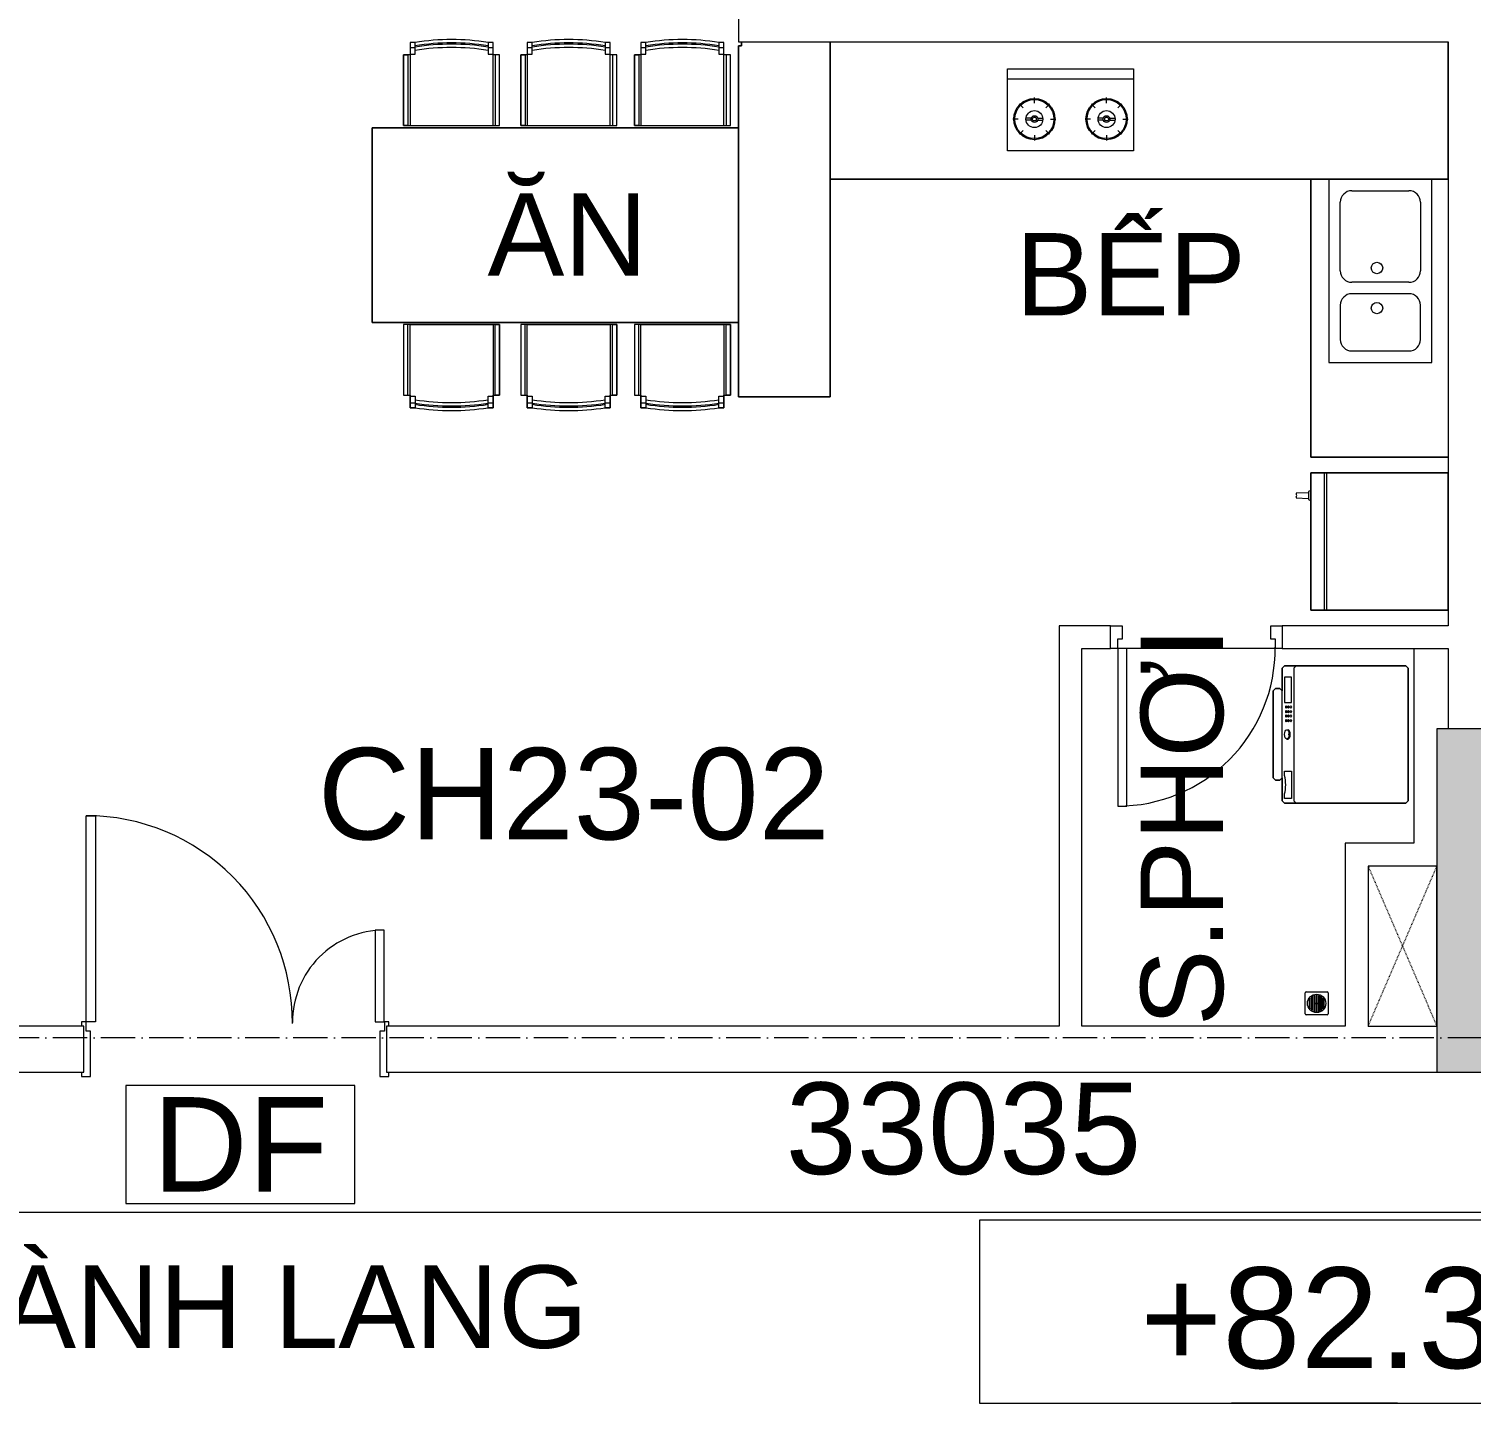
# Model space of a CAD drawing. Header units: millimetres. Extents: x -20144 to 122974, y -38328 to 48263.
# Drawn here: x 87471 to 93771, y 31354 to 37357 of the extents above; entities that cross this region are included whole.
import ezdxf
from ezdxf.enums import TextEntityAlignment as Align

# ---------------------------------------------------------------- set-up
doc = ezdxf.new("R2010")
doc.units = ezdxf.units.MM
doc.linetypes.add('Dash', pattern=[6.35, 3.175, -3.175])
doc.linetypes.add('Grid Line', pattern=[4.2, 3, -0.6, 0, -0.6])
for name, color, linetype, lineweight in [('A-DETL-GENF', 31, 'Continuous', 5), ('A-DETL-GENF-HDLN', 161, 'Dash', 5), ('CHU', 181, 'Continuous', 5), ('CUA', 31, 'Continuous', 9), ('DIM', 1, 'Continuous', 5), ('G-ANNO-DIMS', 111, 'Continuous', 5), ('NET-CAT', 3, 'Continuous', 15), ('NET-THAY', 2, 'Continuous', 9), ('THIET BI', 44, 'Continuous', 5), ('THIET-BI', 44, 'Continuous', 5), ('TRUC', 225, 'Continuous', 5), ('X-COT T20$0$LC.HA', 8, 'Continuous', 9), ('Y-GHI CHU PCCC$0$Z-CT1-GHI CHU TT$0$KI-HIEU', 6, 'Continuous', 13)]:
    doc.layers.add(name, color=color, linetype=linetype, lineweight=lineweight)
doc.styles.add('Arial_4', font='arial_0.ttf', dxfattribs={"height": 360})
doc.styles.add('Arial_5', font='arial_0.ttf', dxfattribs={"height": 400})
doc.styles.add('Arial_6', font='arial_0.ttf', dxfattribs={"height": 440})
doc.styles.add('TA1', font='arial_0.ttf')
doc.styles.add('Y-GHI CHU PCCC$0$Arial', font='arial_0.ttf')
doc.dimstyles.new('D_200_KTx2', dxfattribs={"dimtxt": 400, "dimasz": 300, "dimexe": 300, "dimexo": 300, "dimgap": 160, "dimtad": 1, "dimdec": 0, "dimzin": 9, "dimtxsty": 'TA1', "dimblk": 'ARCHTICK', "dimcen": 1, "dimdle": 300, "dimclrd": 256, "dimclre": 256, "dimclrt": 7, "dimadec": 0, "dimazin": 0, "dimtfac": 1, "dimtdec": 0, "dimtix": 1, "dimtmove": 1, "dimatfit": 3, "dimldrblk": 'ARCHTICK', "dimfxl": 0, "dimtolj": 1, "dimtzin": 0, "dimlwd": -1, "dimlwe": -1, "dimarcsym": 0})

# ---------------------------------------------------------------- blocks, each defined once
blk = doc.blocks.new('CUA VAO CAN HO_0001 - Type 1-1424750-MẶT BẰNG TẦNG 23')
at = {"layer": 'CUA'}
for p, q in [((-549, 1022.3), (-509, 1022.3)), ((-549, 122.3), (-549, 1022.3)), ((-509, 1022.3), (-509, 122.3)), ((712, 522.3), (712, 122.3)), ((752, 522.3), (712, 522.3)), ((752, 122.3), (752, 522.3)), ((-509, 122.3), (-549, 122.3)), ((712, 122.3), (752, 122.3))]:
    blk.add_line(p, q, dxfattribs=at)
at = {"layer": 'CUA', "lineweight": 5}
for p, q in [((-550, 122.3), (-570, 122.3)), ((-570, 122.3), (-570, 102.3)), ((-550, 81.3), (-550, 122.3)), ((-530, 81.3), (-550, 81.3)), ((-530, -117.7), (-530, 81.3)), ((753, 81.3), (733, 81.3)), ((733, 81.3), (733, -117.7)), ((773, 122.3), (753, 122.3)), ((753, 122.3), (753, 81.3)), ((773, 102.3), (773, 122.3)), ((-570, -97.7), (-570, -117.7)), ((-570, -117.7), (-530, -117.7)), ((733, -117.7), (773, -117.7)), ((773, -117.7), (773, -97.7))]:
    blk.add_line(p, q, dxfattribs=at)
for centre, radius, start, end in [((-549, 122.3), 900, 359.5, 90), ((752, 122.3), 400, 90, 180.5)]:
    blk.add_arc(centre, radius, start, end, dxfattribs=at)
blk = doc.blocks.new('CUA WC - Type 1-1365100-MẶT BẰNG TẦNG 23')
at = {"layer": 'CUA', "lineweight": 5}
for p, q in [((-273.5, 47.7), (-223.5, 47.7)), ((-223.5, 47.7), (-223.5, -11.3)), ((426.5, 47.7), (476.5, 47.7)), ((426.5, -11.3), (426.5, 47.7)), ((-243.5, -52.3), (-273.5, -52.3)), ((-243.5, -11.3), (-243.5, -52.3)), ((-223.5, -11.3), (-243.5, -11.3)), ((446.5, -11.3), (426.5, -11.3)), ((446.5, -52.3), (446.5, -11.3)), ((476.5, -52.3), (446.5, -52.3))]:
    blk.add_line(p, q, dxfattribs=at)
at = {"layer": 'CUA'}
for p, q in [((-202.5, -52.3), (-242.5, -52.3)), ((-242.5, -52.3), (-242.5, -740.3)), ((-202.5, -740.3), (-202.5, -52.3)), ((-242.5, -740.3), (-202.5, -740.3))]:
    blk.add_line(p, q, dxfattribs=at)
at = {"layer": 'CUA', "lineweight": 5}
blk.add_arc((-242.5, -52.3), 688, 270, 0.5, dxfattribs=at)
blk = doc.blocks.new('X-BAN AN 4 GHE - X-BAN AN 4 GHE 2-1366074-MẶT BẰNG TẦNG 23')
at = {"layer": 'THIET BI'}
for p, q in [((165.2, 318.5), (136.9, 318.5)), ((136.9, 318.5), (136.9, 10)), ((136.9, 318.5), (155.8, 318.5)), ((136.9, 10), (136.9, 318.5)), ((155.8, 318.5), (155.8, 10)), ((187, 372.7), (165.2, 372.7)), ((165.2, 372.7), (165.2, 318.5)), ((165.2, 372.7), (165.2, 10)), ((187, 372.7), (165.2, 372.7)), ((165.2, 350.9), (187, 350.9)), ((165.2, 321.9), (187, 321.9)), ((187, 337.9), (187, 372.7)), ((187, 321.9), (187, 337.9)), ((527.9, 372.7), (506.1, 372.7)), ((506.1, 372.7), (506.1, 337.9)), ((527.9, 372.7), (506.1, 372.7)), ((506.1, 350.9), (527.9, 350.9)), ((506.1, 337.9), (506.1, 321.9)), ((506.1, 321.9), (527.9, 321.9)), ((527.9, 318.5), (527.9, 372.7)), ((527.9, 10), (527.9, 372.7)), ((556.2, 318.5), (527.9, 318.5)), ((537.3, 318.5), (537.3, 10)), ((556.2, 318.5), (537.3, 318.5)), ((556.2, 10), (556.2, 318.5)), ((556.2, 10), (556.2, 318.5)), ((648.5, 318.5), (648.5, 10)), ((676.8, 318.5), (648.5, 318.5)), ((648.5, 318.5), (667.4, 318.5)), ((648.5, 10), (648.5, 318.5)), ((667.4, 318.5), (667.4, 10)), ((698.6, 372.7), (676.8, 372.7)), ((676.8, 372.7), (676.8, 318.5)), ((676.8, 372.7), (676.8, 10)), ((698.6, 372.7), (676.8, 372.7)), ((676.8, 350.9), (698.6, 350.9)), ((676.8, 321.9), (698.6, 321.9)), ((698.6, 337.9), (698.6, 372.7)), ((698.6, 321.9), (698.6, 337.9)), ((1039.5, 372.7), (1017.7, 372.7)), ((1017.7, 372.7), (1017.7, 337.9)), ((1039.5, 372.7), (1017.7, 372.7)), ((1017.7, 350.9), (1039.5, 350.9)), ((1017.7, 337.9), (1017.7, 321.9)), ((1017.7, 321.9), (1039.5, 321.9)), ((1039.5, 318.5), (1039.5, 372.7)), ((1039.5, 10), (1039.5, 372.7)), ((1067.8, 318.5), (1039.5, 318.5)), ((1048.9, 318.5), (1048.9, 10)), ((1067.8, 318.5), (1048.9, 318.5)), ((1067.8, 10), (1067.8, 318.5)), ((1067.8, 10), (1067.8, 318.5)), ((1145.3, 318.5), (1145.3, 10)), ((1173.7, 318.5), (1145.3, 318.5)), ((1145.3, 318.5), (1164.2, 318.5)), ((1145.3, 10), (1145.3, 318.5)), ((1164.2, 318.5), (1164.2, 10)), ((1195.4, 372.7), (1173.7, 372.7)), ((1173.7, 372.7), (1173.7, 318.5)), ((1173.7, 372.7), (1173.7, 10)), ((1195.4, 372.7), (1173.7, 372.7)), ((1173.7, 350.9), (1195.4, 350.9)), ((1173.7, 321.9), (1195.4, 321.9)), ((1195.4, 337.9), (1195.4, 372.7)), ((1195.4, 321.9), (1195.4, 337.9)), ((1536.3, 372.7), (1514.6, 372.7)), ((1514.6, 372.7), (1514.6, 337.9)), ((1536.3, 372.7), (1514.6, 372.7)), ((1514.6, 350.9), (1536.3, 350.9)), ((1514.6, 337.9), (1514.6, 321.9)), ((1514.6, 321.9), (1536.3, 321.9)), ((1536.3, 318.5), (1536.3, 372.7)), ((1536.3, 10), (1536.3, 372.7)), ((1564.7, 318.5), (1536.3, 318.5)), ((1545.8, 318.5), (1545.8, 10)), ((1564.7, 318.5), (1545.8, 318.5)), ((1564.7, 10), (1564.7, 318.5)), ((1564.7, 10), (1564.7, 318.5)), ((1600, 0), (0, 0)), ((0, 0), (0, -850)), ((0, -850), (0, 0)), ((0, 0), (1600, 0)), ((136.9, 10), (556.2, 10)), ((155.8, 10), (136.9, 10)), ((165.2, 10), (527.9, 10)), ((537.3, 10), (556.2, 10)), ((648.5, 10), (1067.8, 10)), ((667.4, 10), (648.5, 10)), ((676.8, 10), (1039.5, 10)), ((1048.9, 10), (1067.8, 10)), ((1145.3, 10), (1564.7, 10)), ((1164.2, 10), (1145.3, 10)), ((1173.7, 10), (1536.3, 10)), ((1545.8, 10), (1564.7, 10)), ((1600, -850), (1600, 0)), ((1600, 0), (1600, -850)), ((0, -850), (1600, -850)), ((1600, -850), (0, -850)), ((556.2, -860), (136.9, -860)), ((136.9, -860), (136.9, -1168.5)), ((155.8, -860), (136.9, -860)), ((136.9, -860), (136.9, -1168.5)), ((155.8, -1168.5), (155.8, -860)), ((165.2, -860), (527.9, -860)), ((165.2, -1222.7), (165.2, -860)), ((527.9, -860), (527.9, -1222.7)), ((537.3, -860), (556.2, -860)), ((537.3, -1168.5), (537.3, -860)), ((556.2, -1168.5), (556.2, -860)), ((556.2, -860), (556.2, -1168.5)), ((1067.8, -860), (648.5, -860)), ((648.5, -860), (648.5, -1168.5)), ((667.4, -860), (648.5, -860)), ((648.5, -860), (648.5, -1168.5)), ((667.4, -1168.5), (667.4, -860)), ((676.8, -860), (1039.5, -860)), ((676.8, -1222.7), (676.8, -860)), ((1039.5, -860), (1039.5, -1222.7)), ((1048.9, -860), (1067.8, -860)), ((1048.9, -1168.5), (1048.9, -860)), ((1067.8, -1168.5), (1067.8, -860)), ((1067.8, -860), (1067.8, -1168.5)), ((1564.7, -860), (1145.3, -860)), ((1145.3, -860), (1145.3, -1168.5)), ((1164.2, -860), (1145.3, -860)), ((1145.3, -860), (1145.3, -1168.5)), ((1164.2, -1168.5), (1164.2, -860)), ((1173.7, -860), (1536.3, -860)), ((1173.7, -1222.7), (1173.7, -860)), ((1536.3, -860), (1536.3, -1222.7)), ((1545.8, -860), (1564.7, -860)), ((1545.8, -1168.5), (1545.8, -860)), ((1564.7, -1168.5), (1564.7, -860)), ((1564.7, -860), (1564.7, -1168.5)), ((136.9, -1168.5), (165.2, -1168.5)), ((136.9, -1168.5), (155.8, -1168.5)), ((165.2, -1168.5), (165.2, -1222.7)), ((165.2, -1171.9), (187, -1171.9)), ((187, -1171.9), (187, -1187.9)), ((187, -1187.9), (187, -1222.7)), ((506.1, -1171.9), (527.9, -1171.9)), ((506.1, -1187.9), (506.1, -1171.9)), ((506.1, -1222.7), (506.1, -1187.9)), ((527.9, -1222.7), (527.9, -1168.5)), ((527.9, -1168.5), (556.2, -1168.5)), ((556.2, -1168.5), (537.3, -1168.5)), ((648.5, -1168.5), (676.8, -1168.5)), ((648.5, -1168.5), (667.4, -1168.5)), ((676.8, -1168.5), (676.8, -1222.7)), ((676.8, -1171.9), (698.6, -1171.9)), ((698.6, -1171.9), (698.6, -1187.9)), ((698.6, -1187.9), (698.6, -1222.7)), ((1017.7, -1171.9), (1039.5, -1171.9)), ((1017.7, -1187.9), (1017.7, -1171.9)), ((1017.7, -1222.7), (1017.7, -1187.9)), ((1039.5, -1222.7), (1039.5, -1168.5)), ((1039.5, -1168.5), (1067.8, -1168.5)), ((1067.8, -1168.5), (1048.9, -1168.5)), ((1145.3, -1168.5), (1173.7, -1168.5)), ((1145.3, -1168.5), (1164.2, -1168.5)), ((1173.7, -1168.5), (1173.7, -1222.7)), ((1173.7, -1171.9), (1195.4, -1171.9)), ((1195.4, -1171.9), (1195.4, -1187.9)), ((1195.4, -1187.9), (1195.4, -1222.7)), ((1514.6, -1171.9), (1536.3, -1171.9)), ((1514.6, -1187.9), (1514.6, -1171.9)), ((1514.6, -1222.7), (1514.6, -1187.9)), ((1536.3, -1222.7), (1536.3, -1168.5)), ((1536.3, -1168.5), (1564.7, -1168.5)), ((1564.7, -1168.5), (1545.8, -1168.5)), ((165.2, -1200.9), (187, -1200.9)), ((165.2, -1222.7), (187, -1222.7)), ((187, -1222.7), (165.2, -1222.7)), ((506.1, -1200.9), (527.9, -1200.9)), ((506.1, -1222.7), (527.9, -1222.7)), ((527.9, -1222.7), (506.1, -1222.7)), ((676.8, -1200.9), (698.6, -1200.9)), ((676.8, -1222.7), (698.6, -1222.7)), ((698.6, -1222.7), (676.8, -1222.7)), ((1017.7, -1200.9), (1039.5, -1200.9)), ((1017.7, -1222.7), (1039.5, -1222.7)), ((1039.5, -1222.7), (1017.7, -1222.7)), ((1173.7, -1200.9), (1195.4, -1200.9)), ((1173.7, -1222.7), (1195.4, -1222.7)), ((1195.4, -1222.7), (1173.7, -1222.7)), ((1514.6, -1200.9), (1536.3, -1200.9)), ((1514.6, -1222.7), (1536.3, -1222.7)), ((1536.3, -1222.7), (1514.6, -1222.7))]:
    blk.add_line(p, q, dxfattribs=at)
for centre, radius, start, end in [((346.5, -628.1), 1013.4, 80.94073, 99.05927), ((346.5, -628.1), 1013.4, 80.94073, 99.05927), ((858.1, -628.1), 1013.4, 80.94073, 99.05927), ((858.1, -628.1), 1013.4, 80.94073, 99.05927), ((1355, -628.1), 1013.4, 80.94073, 99.05927), ((1355, -628.1), 1013.4, 80.94073, 99.05927), ((346.5, -628.1), 998.9, 80.80804, 99.19196), ((346.5, -648.2), 1013.4, 80.94073, 99.05927), ((346.5, -648.2), 998.9, 80.80804, 99.19196), ((858.1, -628.1), 998.9, 80.80804, 99.19196), ((858.1, -648.2), 1013.4, 80.94073, 99.05927), ((858.1, -648.2), 998.9, 80.80804, 99.19196), ((1355, -628.1), 998.9, 80.80804, 99.19196), ((1355, -648.2), 1013.4, 80.94073, 99.05927), ((1355, -648.2), 998.9, 80.80804, 99.19196), ((346.5, -201.8), 998.9, 260.80804, 279.19196), ((858.1, -201.8), 998.9, 260.80804, 279.19196), ((1355, -201.8), 998.9, 260.80804, 279.19196), ((346.5, -201.8), 1013.4, 260.94073, 279.05927), ((346.5, -221.9), 998.9, 260.80804, 279.19196), ((346.5, -221.9), 1013.4, 260.94073, 279.05927), ((346.5, -221.9), 1013.4, 260.94073, 279.05927), ((858.1, -201.8), 1013.4, 260.94073, 279.05927), ((858.1, -221.9), 998.9, 260.80804, 279.19196), ((858.1, -221.9), 1013.4, 260.94073, 279.05927), ((858.1, -221.9), 1013.4, 260.94073, 279.05927), ((1355, -201.8), 1013.4, 260.94073, 279.05927), ((1355, -221.9), 998.9, 260.80804, 279.19196), ((1355, -221.9), 1013.4, 260.94073, 279.05927), ((1355, -221.9), 1013.4, 260.94073, 279.05927)]:
    blk.add_arc(centre, radius, start, end, dxfattribs=at)
blk = doc.blocks.new('X-BEP1 - X-BEP-1425456-MẶT BẰNG TẦNG 23')
at = {"layer": 'THIET BI'}
for p, q in [((0, -0.1), (0, -600)), ((0, -600), (0, -0.1)), ((2700, -600), (2700, -0.1)), ((2700, -0.1), (2700, -600)), ((775.5, -117.4), (1324.5, -117.4)), ((775.5, -475.7), (775.5, -117.4)), ((1324.5, -117.4), (1324.5, -475.7)), ((1324.5, -162.4), (775.5, -162.4)), ((892.3, -266.8), (892.3, -243.3)), ((1207.7, -266.8), (1207.7, -243.3)), ((842.7, -287.3), (826.1, -270.7)), ((941.9, -287.3), (958.5, -270.7)), ((1158.1, -287.3), (1141.5, -270.7)), ((1257.3, -287.3), (1273.9, -270.7)), ((822.1, -336.9), (798.7, -336.9)), ((878.1, -332.9), (855.6, -332.9)), ((878.1, -341), (855.6, -341)), ((906.4, -332.9), (928.9, -332.9)), ((906.4, -341), (928.9, -341)), ((962.5, -336.9), (985.9, -336.9)), ((1137.5, -336.9), (1114.1, -336.9)), ((1193.6, -332.9), (1171.1, -332.9)), ((1193.6, -341), (1171.1, -341)), ((1221.9, -332.9), (1244.4, -332.9)), ((1221.9, -341), (1244.4, -341)), ((1277.9, -336.9), (1301.3, -336.9)), ((842.7, -386.6), (826.1, -403.1)), ((892.3, -407.1), (892.3, -430.5)), ((941.9, -386.6), (958.5, -403.1)), ((1158.1, -386.6), (1141.5, -403.1)), ((1207.7, -407.1), (1207.7, -430.5)), ((1257.3, -386.6), (1273.9, -403.1)), ((1324.5, -475.7), (775.5, -475.7)), ((0, -600), (2700, -600)), ((2700, -600), (0, -600))]:
    blk.add_line(p, q, dxfattribs=at)
for centre, radius in [((892.3, -336.9), 90), ((892.3, -336.9), 85.5), ((1207.7, -336.9), 90), ((1207.7, -336.9), 85.5), ((892.3, -336.9), 36.9), ((1207.7, -336.9), 36.9), ((892.3, -336.9), 14.7), ((892.3, -336.9), 8.24), ((1207.7, -336.9), 14.7), ((1207.7, -336.9), 8.24)]:
    blk.add_circle(centre, radius, dxfattribs=at)
blk = doc.blocks.new('X-BEP1 - X-BEP-1425457-MẶT BẰNG TẦNG 23')
at = {"layer": 'THIET BI'}
for p, q in [((0, 0), (0, -600)), ((0, -600), (0, 0)), ((1213.2, -600), (1213.2, 0)), ((1213.2, 0), (1213.2, -600)), ((0, -71.5), (0, -521.5)), ((800, -71.5), (0, -71.5)), ((100, -121.5), (400, -121.5)), ((700, -121.5), (550, -121.5)), ((800, -521.5), (800, -71.5)), ((50, -421.5), (50, -171.5)), ((450, -171.5), (450, -421.5)), ((500, -171.5), (500, -421.5)), ((750, -421.5), (750, -171.5)), ((400, -471.5), (100, -471.5)), ((550, -471.5), (700, -471.5)), ((0, -521.5), (800, -521.5)), ((0, -600), (1213.2, -600)), ((1213.2, -600), (0, -600))]:
    blk.add_line(p, q, dxfattribs=at)
for centre in [(387.5, -311.5), (562.5, -311.5)]:
    blk.add_circle(centre, 25, dxfattribs=at)
for centre, start, end in [((100, -171.5), 90, 180), ((400, -171.5), 360, 90), ((550, -171.5), 90, 180), ((700, -171.5), 360, 90), ((100, -421.5), 180, 270), ((400, -421.5), 270, 0), ((550, -421.5), 180, 270), ((700, -421.5), 270, 0)]:
    blk.add_arc(centre, 50, start, end, dxfattribs=at)
blk = doc.blocks.new('X-BAR - X-BAR-1425458-MẶT BẰNG TẦNG 23')
at = {"layer": 'THIET BI'}
for p, q in [((-387.3, -17.3), (-400, -17.3)), ((-400, -17.3), (-400, -1550)), ((-400, -1550), (-400, -17.3)), ((-400, -17.3), (-387.3, -17.3)), ((-387.3, -0.1), (-387.3, -17.3)), ((-387.3, -17.3), (-387.3, -0.1)), ((0, -1550), (0, -0.1)), ((0, -0.1), (0, -1550)), ((-400, -1550), (0, -1550)), ((0, -1550), (-400, -1550))]:
    blk.add_line(p, q, dxfattribs=at)
blk = doc.blocks.new('X-TU LANH - X-TU LANH-V130-MẶT BẰNG TẦNG 23')
at = {"layer": 'THIET BI'}
for p, q in [((300, 0), (-300, 0)), ((-300, 0), (-300, -600)), ((-300, -600), (-300, 0)), ((-300, 0), (300, 0)), ((300, -600), (300, 0)), ((300, 0), (300, -600)), ((300, -530), (-300, -530)), ((300, -540), (-300, -540)), ((-300, -600), (300, -600)), ((300, -600), (-300, -600)), ((-222.5, -600), (-217.5, -610)), ((-217.5, -610), (-182.5, -610)), ((-212.5, -610), (-210.5, -665)), ((-189.5, -665), (-187.5, -610)), ((-182.5, -610), (-177.5, -600)), ((-210.5, -665), (-205.2, -665)), ((-194.8, -665), (-189.5, -665))]:
    blk.add_line(p, q, dxfattribs=at)
blk.add_arc((-200, -667.2), 5.66, 22.40182, 157.59821, dxfattribs=at)
blk = doc.blocks.new('X-MAY GIAT - X-MAY GIAT-V135-MẶT BẰNG TẦNG 23')
at = {"layer": 'THIET BI'}
for p, q in [((-290, 0), (-300, -10)), ((-300, -10), (-290, 0)), ((290, 0), (-290, 0)), ((-290, 0), (290, 0)), ((300, -10), (290, 0)), ((290, 0), (300, -10)), ((-300, -10), (-300, -540)), ((-300, -540), (-300, -10)), ((300, -540), (300, -10)), ((300, -10), (300, -540)), ((-300, -490), (-290, -500)), ((-290, -500), (290, -500)), ((290, -500), (300, -490)), ((-300, -540), (-290, -550)), ((-290, -550), (-300, -540)), ((-290, -550), (-190, -550)), ((-190, -550), (-290, -550)), ((-250, -510), (-250, -540)), ((-140, -510), (-250, -510)), ((-250, -540), (-140, -540)), ((-190, -550), (-200, -560)), ((-200, -560), (-190, -550)), ((-200, -560), (-200, -580)), ((-200, -580), (-200, -560)), ((190, -550), (-190, -550)), ((-140, -540), (-140, -510)), ((-20, -530), (-20, -525)), ((0, -520), (0, -525)), ((20, -530), (20, -525)), ((160, -510), (280, -510)), ((160, -540), (160, -510)), ((180, -540), (160, -540)), ((200, -560), (190, -550)), ((190, -550), (290, -550)), ((190, -550), (200, -560)), ((290, -550), (190, -550)), ((200, -580), (200, -560)), ((200, -560), (200, -580)), ((280, -540), (260, -540)), ((280, -510), (280, -540)), ((290, -550), (300, -540)), ((300, -540), (290, -550)), ((-200, -580), (-190, -590)), ((-190, -590), (-200, -580)), ((-190, -590), (190, -590)), ((190, -590), (-190, -590)), ((190, -590), (200, -580)), ((200, -580), (190, -590))]:
    blk.add_line(p, q, dxfattribs=at)
blk.add_arc((220, -697.5), 162.5, 75.74997, 104.25003, dxfattribs=at)
for centre, major_axis in [((-120, -512.5), (5, 0)), ((-120, -522.5), (5, 0)), ((-120, -532.5), (5, 0)), ((-100, -512.5), (5, 0)), ((-100, -522.5), (5, 0)), ((-100, -532.5), (5, 0)), ((-80, -512.5), (5, 0)), ((-80, -522.5), (5, 0)), ((-80, -532.5), (5, 0)), ((-60, -512.5), (-5, 0)), ((-60, -522.5), (-5, 0)), ((-60, -532.5), (-5, 0)), ((0, -530), (-20, 0))]:
    blk.add_ellipse(centre, major_axis=major_axis, ratio=0.5, dxfattribs=at)
blk.add_ellipse((0, -525), major_axis=(-20, 0), ratio=0.5, start_param=3.141593, end_param=6.283185, dxfattribs=at)
blk = doc.blocks.new('X-PHEU - X-PHEU-1231512-MẶT BẰNG TẦNG 23')
at = {"layer": 'THIET-BI'}
for p, q in [((25, 29), (25, 121)), ((29, 125), (121, 125)), ((42.5, 90.5), (42.5, 59.5)), ((47.5, 51.8), (47.5, 98.2)), ((52.5, 103.1), (52.5, 46.9)), ((57.5, 43.5), (57.5, 106.5)), ((62.5, 108.8), (62.5, 41.2)), ((67.5, 39.8), (67.5, 110.2)), ((72.5, 110.9), (72.5, 78.1)), ((72.5, 71.9), (72.5, 39.1)), ((77.5, 78.1), (77.5, 110.9)), ((77.5, 39.1), (77.5, 71.9)), ((82.5, 110.2), (82.5, 39.8)), ((87.5, 41.2), (87.5, 108.8)), ((92.5, 106.5), (92.5, 43.5)), ((97.5, 46.9), (97.5, 103.1)), ((102.5, 98.2), (102.5, 51.8)), ((107.5, 59.5), (107.5, 90.5)), ((125, 121), (125, 29)), ((121, 25), (29, 25))]:
    blk.add_line(p, q, dxfattribs=at)
blk.add_circle((75, 75), 40, dxfattribs=at)
for centre, radius, start, end in [((29, 121), 4, 90, 180), ((75, 75), 36, 139.80824, 154.52563), ((75, 75), 36, 119.0853, 128.68219), ((75, 75), 36, 102.0247, 110.31751), ((75, 75), 4, 128.68219, 231.31781), ((75, 75), 36, 90, 93.98208), ((75, 75), 36, 86.01792, 90), ((75, 75), 4, 308.68219, 51.31781), ((75, 75), 36, 69.68249, 77.9753), ((75, 75), 36, 51.31781, 60.9147), ((75, 75), 36, 25.47437, 40.19176), ((121, 121), 4, 0, 90), ((29, 29), 4, 180, 270), ((75, 75), 36, 205.47437, 220.19176), ((75, 75), 36, 231.31781, 240.9147), ((75, 75), 36, 249.68249, 257.9753), ((75, 75), 36, 266.01792, 270), ((75, 75), 36, 270, 273.98208), ((75, 75), 36, 282.0247, 290.31751), ((75, 75), 36, 299.0853, 308.68219), ((75, 75), 36, 319.80824, 334.52563), ((121, 29), 4, 270, 360)]:
    blk.add_arc(centre, radius, start, end, dxfattribs=at)
blk = doc.blocks.new('Family1 - Family1 2-1836054-MẶT BẰNG TẦNG 23')
at = {"layer": 'A-DETL-GENF'}
for p, q in [((300, 700), (0, 700)), ((0, 700), (0, 0)), ((300, 0), (300, 700)), ((0, 0), (300, 0))]:
    blk.add_line(p, q, dxfattribs=at)
at = {"layer": 'A-DETL-GENF-HDLN'}
for p, q in [((0, 700), (300, 0.8)), ((0, 0), (300, 699.2))]:
    blk.add_line(p, q, dxfattribs=at)
blk = doc.blocks.new('Spot Elevations - CODE 1-1678943-MẶT BẰNG TẦNG 23')
at = {"layer": 'G-ANNO-DIMS'}
for p, q in [((10.5, 4), (-5.5, 4)), ((-5.5, 4), (-5.5, 0)), ((10.5, 0), (10.5, 4)), ((-5.5, 0), (10.5, 0))]:
    blk.add_line(p, q, dxfattribs=at)
blk = doc.blocks.new('_ArchTick')
at = {"color": 0, "const_width": 0.15}
blk.add_lwpolyline([(-0.5, -0.5), (0.5, 0.5)], dxfattribs=at)
blk = doc.blocks.new('*D735')
at = {"layer": 'Defpoints', "color": 0, "transparency": 16777216}
for p in [(75036.6, 32799.9), (108071.5, 32799.9), (75036.6, 32187.2)]:
    blk.add_point(p, dxfattribs=at)
at = {"layer": 'DIM', "transparency": 16777216}
for p, q in [((75036.6, 32499.9), (75036.6, 31887.2)), ((108071.5, 32499.9), (108071.5, 31887.2)), ((108371.5, 32187.2), (74736.6, 32187.2))]:
    blk.add_line(p, q, dxfattribs=at)
at = {"layer": 'DIM', "transparency": 16777216, "xscale": 300, "yscale": 300, "zscale": 300, "rotation": 180}
blk.add_blockref('_ArchTick', (75036.6, 32187.2), dxfattribs=at)
at = {"layer": 'DIM', "transparency": 16777216, "xscale": 300, "yscale": 300, "zscale": 300}
blk.add_blockref('_ArchTick', (108071.5, 32187.2), dxfattribs=at)
at = {"layer": 'DIM', "color": 7, "transparency": 16777216, "insert": (91554, 32551.6), "char_height": 400, "attachment_point": 5, "style": 'TA1'}
blk.add_mtext('\\A1;33035', dxfattribs=at)
blk = doc.blocks.new('X-COT T20')
at = {"layer": 'X-COT T20$0$LC.HA'}
h = blk.add_hatch(color=256, dxfattribs=at)
h.dxf.hatch_style = 1
h.paths.add_polyline_path([(25550, -8100), (25250, -8100), (25250, -9600), (25550, -9600)])
at = {"ltscale": 1000, "elevation": 0}
blk.add_lwpolyline([(25550, -8100), (25250, -8100), (25250, -9600), (25550, -9600)], close=True, dxfattribs=at)
blk = doc.blocks.new('A$C69B33B05')
at = {"ltscale": 2000}
blk.add_blockref('X-COT T20', (0, 0), dxfattribs=at)
blk = doc.blocks.new('Y-GHI CHU PCCC$0$A$C67775D76')
at = {"color": 8, "ltscale": 30}
blk.add_lwpolyline([(-266.7, -137.5), (266.7, -137.5), (266.7, 137.5), (-266.7, 137.5)], close=True, dxfattribs=at)
at = {"color": 8, "style": 'Y-GHI CHU PCCC$0$Arial'}
blk.add_text('DF', height=220, dxfattribs=at).set_placement((0, 0), align=Align.MIDDLE_CENTER)

msp = doc.modelspace()

# ---------------------------------------------------------------- linework, layer by layer
at = {"layer": 'G-ANNO-DIMS'}
msp.add_line((93449.3, 31353.7), (92724.5, 31353.7), dxfattribs=at)
at = {"layer": 'NET-CAT'}
for p, q in [((90571.5, 37449.9), (90571.5, 37299.9)), ((90571.5, 37299.9), (93671.5, 37299.9)), ((93671.5, 37299.9), (93671.5, 34749.9)), ((91971.5, 34749.9), (91971.5, 32999.9)), ((92196.5, 34749.9), (91971.5, 34749.9)), ((92196.5, 34649.9), (92196.5, 34749.9)), ((93671.5, 34749.9), (92946.5, 34749.9)), ((92946.5, 34749.9), (92946.5, 34649.9)), ((92071.5, 32999.9), (92071.5, 34649.9)), ((92071.5, 34649.9), (92196.5, 34649.9)), ((92946.5, 34649.9), (93671.5, 34649.9)), ((93521.5, 34649.9), (93521.5, 33799.9)), ((93671.5, 34649.9), (93671.5, 34299.9)), ((93221.5, 33799.9), (93221.5, 32999.9)), ((93521.5, 33799.9), (93221.5, 33799.9)), ((87711.4, 32999.9), (87371.5, 32999.9)), ((87711.4, 32799.9), (87711.4, 32999.9)), ((91971.5, 32999.9), (89034.4, 32999.9)), ((89034.4, 32999.9), (89034.4, 32799.9)), ((93221.5, 32999.9), (92071.5, 32999.9)), ((87271.5, 32799.9), (87711.4, 32799.9)), ((89034.4, 32799.9), (93646.5, 32799.9))]:
    msp.add_line(p, q, dxfattribs=at)
at = {"layer": 'NET-THAY'}
msp.add_line((92916.5, 34649.9), (92267.5, 34649.9), dxfattribs=at)
at = {"layer": 'TRUC', "linetype": 'Grid Line', "ltscale": 50}
msp.add_line((119871.5, 32949.9), (64778.6, 32949.9), dxfattribs=at)

# ---------------------------------------------------------------- block references
at = {"layer": 'A-DETL-GENF'}
msp.add_blockref('Family1 - Family1 2-1836054-MẶT BẰNG TẦNG 23', (93321.5, 32999.9), dxfattribs=at)
at = {"layer": 'CUA'}
for name, p in [('CUA WC - Type 1-1365100-MẶT BẰNG TẦNG 23', (92470, 34702.2)), ('CUA VAO CAN HO_0001 - Type 1-1424750-MẶT BẰNG TẦNG 23', (88271.5, 32897.7))]:
    msp.add_blockref(name, p, dxfattribs=at)
at = {"layer": 'G-ANNO-DIMS', "xscale": 199.9999999999999, "yscale": 199.9999999999999, "zscale": 199.9999999999999}
msp.add_blockref('Spot Elevations - CODE 1-1678943-MẶT BẰNG TẦNG 23', (92724.5, 31353.7), dxfattribs=at)
at = {"layer": 'NET-CAT'}
msp.add_blockref('A$C69B33B05', (68371.5, 42399.9), dxfattribs=at)
at = {"layer": 'THIET BI'}
for name, p in [('X-BAN AN 4 GHE - X-BAN AN 4 GHE 2-1366074-MẶT BẰNG TẦNG 23', (88971.4, 36925)), ('X-BAR - X-BAR-1425458-MẶT BẰNG TẦNG 23', (90971.4, 37300)), ('X-BEP1 - X-BEP-1425456-MẶT BẰNG TẦNG 23', (90971.4, 37300))]:
    msp.add_blockref(name, p, dxfattribs=at)
for name, p, rotation in [('X-BEP1 - X-BEP-1425457-MẶT BẰNG TẦNG 23', (93671.5, 36700), 270.0000000000001), ('X-TU LANH - X-TU LANH-V130-MẶT BẰNG TẦNG 23', (93671.5, 35118.4), 270.0000000000002), ('X-MAY GIAT - X-MAY GIAT-V135-MẶT BẰNG TẦNG 23', (93496.5, 34274.9), 270.0000000000002)]:
    msp.add_blockref(name, p, dxfattribs=dict(at, rotation=rotation))
at = {"layer": 'THIET-BI'}
msp.add_blockref('X-PHEU - X-PHEU-1231512-MẶT BẰNG TẦNG 23', (93021.5, 33024.9), dxfattribs=at)
at = {"layer": 'Y-GHI CHU PCCC$0$Z-CT1-GHI CHU TT$0$KI-HIEU', "color": 8, "xscale": 1.875, "yscale": 1.875, "zscale": 1.875}
msp.add_blockref('Y-GHI CHU PCCC$0$A$C67775D76', (88395.5, 32484.2), dxfattribs=at)

# ---------------------------------------------------------------- texts
at = {"layer": 'CHU', "color": 7, "line_spacing_factor": 0.936439}
for s, insert, char_height, width, attachment_point, style in [('\\pt2540.0016,5079.9996,7620.0012,10159.9992,12700.0008,15239.9988,17780.0004,20319.9984,22860,25400.0016,27939.9996,30480.0012,33019.9992,35560.0008,38099.9988,40640.0004,43179.9984,45720,48260.0016,50799.9996,53340.0012,55879.9992,58420.0008,60959.9988,63500.0004,66039.9984,68580,71120.0016,73659.9996,76200.0012,78739.9992,81280.0008;ĂN', (90173.7, 36639.2), 360, 694.88, 3, 'Arial_4'), ('\\pt2540.0016,5079.9996,7620.0012,10159.9992,12700.0008,15239.9988,17780.0004,20319.9984,22860,25400.0016,27939.9996,30480.0012,33019.9992,35560.0008,38099.9988,40640.0004,43179.9984,45720,48260.0016,50799.9996,53340.0012,55879.9992,58420.0008,60959.9988,63500.0004,66039.9984,68580,71120.0016,73659.9996,76200.0012,78739.9992,81280.0008;BẾP', (92787.3, 36465.2), 360, 1001.92, 3, 'Arial_4'), ('\\pt2540,5080,7620,10160,12700,15240,17780,20320,22860,25400,27940,30480,33020,35560,38100,40640,43180,45720,48260,50800,53340,55880,58420,60960,63500,66040,68580,71120,73660,76200,78740,81280;CH23-02', (90969.6, 34216.2), 400, 2298.76, 3, 'Arial_5'), ('\\pt2540.0016,5079.9996,7620.0012,10159.9992,12700.0008,15239.9988,17780.0004,20319.9984,22860,25400.0016,27939.9996,30480.0012,33019.9992,35560.0008,38099.9988,40640.0004,43179.9984,45720,48260.0016,50799.9996,53340.0012,55879.9992,58420.0008,60959.9988,63500.0004,66039.9984,68580,71120.0016,73659.9996,76200.0012,78739.9992,81280.0008;HÀNH LANG', (86979.1, 31955.1), 360, 2926.98, 1, 'Arial_4')]:
    msp.add_mtext(s, dxfattribs=dict(at, insert=insert, char_height=char_height, width=width, attachment_point=attachment_point, style=style))
at = {"layer": 'CHU', "color": 7, "insert": (92328.1, 34744.6), "char_height": 360, "width": 1710.94, "attachment_point": 3, "rotation": 90, "line_spacing_factor": 0.936439, "style": 'Arial_4'}
msp.add_mtext('\\pt2540.0016,5079.9996,7620.0012,10159.9992,12700.0008,15239.9988,17780.0004,20319.9984,22860,25400.0016,27939.9996,30480.0012,33019.9992,35560.0008,38099.9988,40640.0004,43179.9984,45720,48260.0016,50799.9996,53340.0012,55879.9992,58420.0008,60959.9988,63500.0004,66039.9984,68580,71120.0016,73659.9996,76200.0012,78739.9992,81280.0008;S.PHƠI', dxfattribs=at)
at = {"layer": 'G-ANNO-DIMS', "insert": (92325.8, 31946.6), "char_height": 440, "width": 2251.659, "attachment_point": 1, "line_spacing_factor": 0.941778, "style": 'Arial_6'}
msp.add_mtext('+82.300', dxfattribs=at)

# ---------------------------------------------------------------- dimensions: what is measured, and where the dimension line sits
at = {"layer": 'DIM'}
dim = msp.add_linear_dim(base=(75036.6, 32187.2), p1=(108071.5, 32799.9), p2=(75036.6, 32799.9), dimstyle='D_200_KTx2', dxfattribs=at)
dim.commit()
dim.dimension.update_dxf_attribs({"geometry": '*D735', "text_midpoint": (91554, 32551.6)})

doc.saveas('drawing.dxf')
